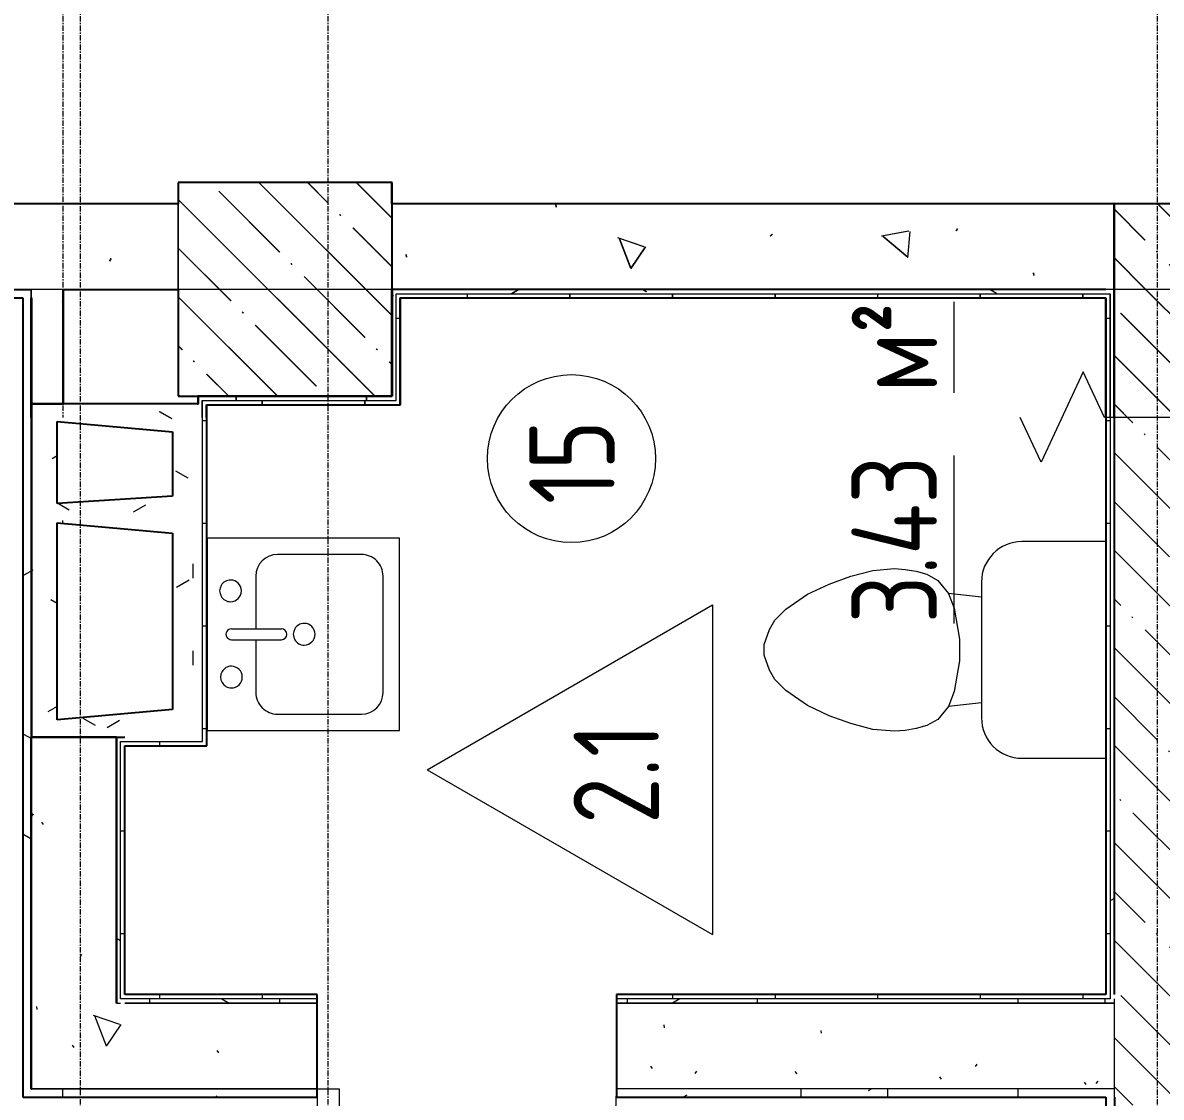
# Model space of a CAD drawing. Header units: millimetres. Extents: x -11854 to 4360091, y -19344 to 4989148.
# Drawn here: x 13969 to 16632, y 40592 to 43106 of the extents above; entities that cross this region are included whole.
import ezdxf

# ---------------------------------------------------------------- set-up
doc = ezdxf.new("R2010")
doc.units = ezdxf.units.MM
doc.linetypes.add('Линия сетки', pattern=[22.225, 12.7, -3.175, 3.175, -3.175])
for name, color, linetype, lineweight in [('A-AREA-IDEN', 254, 'Continuous', 9), ('A-DETL', 254, 'Continuous', 9), ('A-DOOR', 254, 'Continuous', 9), ('A-WALL', 254, 'Continuous', 9), ('P-SANR-FIXT', 254, 'Continuous', 9), ('S-GRID', 254, 'Continuous', 9)]:
    doc.layers.add(name, color=color, linetype=linetype, lineweight=lineweight)
doc.styles.add('ISOCPEUR', font='isocpeur.ttf', dxfattribs={"width": 0.8, "height": 200})
doc.styles.add('ISOCPEUR_B', font='', dxfattribs={"width": 0.8, "height": 200})
doc.styles.add('ISOCPEUR_B_1', font='', dxfattribs={"width": 0.8, "height": 200})
doc.styles.get('ISOCPEUR_B').set_extended_font_data('ISOCPEUR', bold=True)
doc.styles.get('ISOCPEUR_B_1').set_extended_font_data('ISOCPEUR', bold=True)
pattern_1 = [(135, (23409.34, 513535.32), (-114.04925, -114.04925), []), (135, (23409.34, 513649.37), (-114.04925, -114.04925), [201.612, -40.322, 3.353, -36.97])]
pattern_2 = [(90, (23409.34, 513535.32), (-101.6, 406.4), [33.528, -271.272, 33.528, -271.272, -1625.6]), (90, (23409.34, 513535.32), (-101.6, 406.4), [-609.6, 33.528, -576.072, 33.528, -271.272, -711.2]), (90, (23409.34, 513535.32), (-101.6, 406.4), [-1524, 33.528, -169.672, 33.528, -474.472]), (210, (23358.54, 513687.72), (-301.152724, -291.18818), [33.528, -271.272, 33.528, -1896.872]), (210, (23358.54, 513687.72), (-301.152724, -291.18818), [-338.328, -271.272, 33.528, -576.072, -1016]), (210, (23358.54, 513687.72), (-301.152724, -291.18818), [-1219.2, 33.528, -271.272, 33.528, -677.672]), (210, (23358.54, 513687.72), (-301.152724, -291.18818), [-1557.528, -169.672, 33.528, -474.472]), (330, (23155.34, 513738.52), (402.752724, -115.21182), [33.528, -271.272, 33.528, -1896.872]), (330, (23155.34, 513738.52), (402.752724, -115.21182), [-338.328, -271.272, 33.528, -576.072, -1016]), (330, (23155.34, 513738.52), (402.752724, -115.21182), [-1219.2, 33.528, -271.272, 33.528, -677.672]), (330, (23155.34, 513738.52), (402.752724, -115.21182), [-1557.528, -169.672, 33.528, -474.472])]
pattern_3 = [(140, (23409.34, 513535.3), (63.7558, 728.7365), [76.2, -838.2]), (85, (23409.34, 513535.3), (-764.2276, -140.9716), [60.96, -670.56]), (190.451, (23414.65, 513596.05), (-700.4668, 587.77), [64.76, -712.36]), (136.184, (23206.1, 513535.3), (168.171, 1084.3162), [114.3, -1257.3]), (186.636, (23220.2, 513625.7), (-989.7098, 949.61), [97.14, -1068.54]), (81.184, (23206.1, 513535.3), (-989.7012, 949.6206), [91.44, -1005.84]), (111, (23256.94, 513636.9), (409.0606, 606.4579), [76.2, -838.2]), (56, (23256.94, 513636.9), (-736.7529, 247.2083), [60.96, -670.56]), (161.451, (23291, 513687.46), (-327.6855, 853.6683), [64.76, -712.36]), (127.5, (23409.34, 513535.32), (-338.22012, 12.3547), [6.706, -655.726, 6.706, -674.014, -673.1]), (127.5, (23409.34, 513535.32), (-338.22012, 12.3547), [-1343.152, 6.706, -666.394]), (97.5, (23409.34, 513535.32), (-400.72213, 267.27887), [6.706, -381.406, 6.706, -640.486, -256.54]), (97.5, (23409.34, 513535.32), (-400.72213, 267.27887), [-1035.304, 6.706, -249.834]), (57.5, (23409.34, 513308.76), (22.91534, 542.36333), [6.706, -247.294, 6.706, -1837.334]), (57.5, (23409.34, 513308.76), (22.91534, 542.36333), [-260.706, -785.774, 6.706, -1044.854]), (47.5, (23409.34, 513207.16), (-101.7071, 592.51696), [6.706, -323.494, 6.706, -1266.342]), (47.5, (23409.34, 513207.16), (-101.7071, 592.51696), [-336.906, -519.582, 6.706, -740.054])]
pattern_4 = [(90, (23409.34, 513535.32), (-240, 7e-14), []), (180, (23409.34, 513535.32), (-9e-14, -240), [])]
pattern_5 = [(135, (23408.74, 513535.32), (-114.04925, -114.04925), []), (135, (23408.74, 513649.37), (-114.04925, -114.04925), [201.612, -40.322, 3.353, -36.97])]
pattern_6 = [(90, (23408.74, 513535.32), (-101.6, 406.4), [33.528, -271.272, 33.528, -271.272, -1625.6]), (90, (23408.74, 513535.32), (-101.6, 406.4), [-609.6, 33.528, -576.072, 33.528, -271.272, -711.2]), (90, (23408.74, 513535.32), (-101.6, 406.4), [-1524, 33.528, -169.672, 33.528, -474.472]), (210, (23357.94, 513687.72), (-301.152724, -291.18818), [33.528, -271.272, 33.528, -1896.872]), (210, (23357.94, 513687.72), (-301.152724, -291.18818), [-338.328, -271.272, 33.528, -576.072, -1016]), (210, (23357.94, 513687.72), (-301.152724, -291.18818), [-1219.2, 33.528, -271.272, 33.528, -677.672]), (210, (23357.94, 513687.72), (-301.152724, -291.18818), [-1557.528, -169.672, 33.528, -474.472]), (330, (23154.74, 513738.52), (402.752724, -115.21182), [33.528, -271.272, 33.528, -1896.872]), (330, (23154.74, 513738.52), (402.752724, -115.21182), [-338.328, -271.272, 33.528, -576.072, -1016]), (330, (23154.74, 513738.52), (402.752724, -115.21182), [-1219.2, 33.528, -271.272, 33.528, -677.672]), (330, (23154.74, 513738.52), (402.752724, -115.21182), [-1557.528, -169.672, 33.528, -474.472])]
pattern_7 = [(90, (23408.74, 513535.32), (-240, 1e-14), []), (180, (23408.74, 513535.32), (-3e-14, -240), [])]

# ---------------------------------------------------------------- blocks, each defined once
blk = doc.blocks.new('Одиночные-Щитовые - Дверной блок внутренний глухой ДГ 21х7 Л-4429184-1Г')
at = {"layer": 'A-DOOR', "lineweight": 18}
for p, q in [((299, 100), (299, 798.1)), ((350, 798.1), (299, 798.1)), ((350, 100), (350, 798.1)), ((350, 100), (299, 100))]:
    blk.add_line(p, q, dxfattribs=at)
at = {"layer": 'A-DOOR'}
blk.add_arc((350, 100), 700, 94.1781, 180, dxfattribs=at)
blk = doc.blocks.new('Туалет-Домашний-3D - Туалет-Домашний-3D-2034792-1Г')
at = {"layer": 'P-SANR-FIXT'}
for p, q in [((-47.6, 292.1), (-12.7, 304.8)), ((-12.7, 304.8), (12.7, 304.8)), ((12.7, 304.8), (47.6, 292.1)), ((-95, 254), (-69.6, 279.4)), ((-69.6, 279.4), (-47.6, 292.1)), ((47.6, 292.1), (69.6, 279.4)), ((69.6, 279.4), (95, 254)), ((-130.2, 203.2), (-95, 254)), ((95, 254), (130.2, 203.2)), ((-153.9, 152.4), (-130.2, 203.2)), ((130.2, 203.2), (153.9, 152.4)), ((-172.4, 101.6), (-153.9, 152.4)), ((153.9, 152.4), (172.4, 101.6)), ((-186.1, 50.6), (-172.4, 101.6)), ((172.4, 101.6), (186.1, 50.6)), ((-190.5, 0), (-186.1, 50.6)), ((186.1, 50.6), (190.5, 0)), ((-188.3, -25.3), (-190.5, 0)), ((-183.8, -50.8), (-188.3, -25.3)), ((188.3, -25.3), (183.8, -50.8)), ((190.5, 0), (188.3, -25.3)), ((-177, -76.2), (-183.8, -50.8)), ((183.8, -50.8), (177, -76.2)), ((-162.6, -101.6), (-177, -76.2)), ((177, -76.2), (162.6, -101.6)), ((-132.3, -127), (-162.6, -101.6)), ((162.6, -101.6), (132.3, -127)), ((-97.4, -139.7), (-132.3, -127)), ((-123.5, -203.8), (-132.3, -127)), ((132.3, -127), (97.4, -139.7)), ((123.5, -203.8), (132.3, -127)), ((-25.4, -152.4), (-97.4, -139.7)), ((25.4, -152.4), (-25.4, -152.4)), ((97.4, -139.7), (25.4, -152.4)), ((158.7, -203.8), (-158.8, -203.8)), ((-253.4, -298.4), (-253.4, -494.7)), ((253.4, -494.7), (253.4, -298.4))]:
    blk.add_line(p, q, dxfattribs=at)
for centre, start, end in [((-158.8, -298.4), 90, 180), ((158.7, -298.4), 0, 90)]:
    blk.add_arc(centre, 94.6, start, end, dxfattribs=at)
blk = doc.blocks.new('Кухонная мойка-Островок - 450 x 450 мм-2032278-1Г')
at = {"layer": 'P-SANR-FIXT'}
for p, q in [((240.7, 227.3), (-209.3, 227.3)), ((-209.3, 227.3), (-209.3, -222.7)), ((240.7, -222.7), (240.7, 227.3)), ((3, 170.2), (3, 53.1)), ((28.4, 170.2), (28.4, 53.1)), ((3, 113), (-120.4, 113)), ((151.8, 113), (28.4, 113)), ((-171.2, 62.2), (-171.2, -133.8)), ((202.6, -133.8), (202.6, 62.2)), ((-120.4, -184.6), (151.8, -184.6)), ((-209.3, -222.7), (240.7, -222.7))]:
    blk.add_line(p, q, dxfattribs=at)
for centre, radius, start, end in [((-84.3, 170.2), 25.4, 360, 180), ((117.3, 172.3), 25.4, 360, 180), ((-84.3, 170.2), 25.4, 180, 360), ((15.7, 170.2), 12.7, 360, 180), ((117.3, 172.3), 25.4, 180, 0), ((-120.4, 62.2), 50.8, 90, 180), ((151.8, 62.2), 50.8, 360, 90), ((15.7, 53.1), 12.7, 180, 0), ((15.7, 0), 25.4, 360, 180), ((15.7, 0), 25.4, 180, 0), ((-120.4, -133.8), 50.8, 180, 270), ((151.8, -133.8), 50.8, 270, 0)]:
    blk.add_arc(centre, radius, start, end, dxfattribs=at)
blk = doc.blocks.new('АР-Марка-Помещения-Этаж_Секция_Номер - Номер-1294543-1Г')
at = {"layer": 'A-AREA-IDEN'}
blk.add_circle((0, 1.219), 1.965, dxfattribs=at)
blk = doc.blocks.new('МАРКА ПОМЕЩЕНИЯ - ПОЛЫ - ОТДЕЛКА ПОЛА-6347798-1Г')
at = {"layer": 'A-AREA-IDEN'}
for p, q in [((0, 4.233), (-3.855, -2.444)), ((0, 4.233), (3.855, -2.444)), ((3.855, -2.444), (-3.855, -2.444))]:
    blk.add_line(p, q, dxfattribs=at)

msp = doc.modelspace()

# ---------------------------------------------------------------- hatches: boundary and pattern name
at = {"layer": 'A-WALL'}
h = msp.add_hatch(dxfattribs=at)
h.set_pattern_fill('FP_3', color=8, angle=90, style=0, pattern_type=2)
h.set_pattern_definition(pattern_5)
h.paths.add_polyline_path([(14832, 42732.4), (14332, 42732.4), (14332, 42232.4), (14832, 42232.4), (14832, 42682.4)])
h = msp.add_hatch(dxfattribs=at)
h.set_pattern_fill('FP_1', color=8, angle=90, style=0, pattern_type=2)
h.set_pattern_definition(pattern_1)
h.paths.add_polyline_path([(14832.6, 42732.4), (14332.6, 42732.4), (14332.6, 42232.4), (14832.6, 42232.4), (14832.6, 42682.4)])
h = msp.add_hatch(dxfattribs=at)
h.set_pattern_fill('FP_2', color=8, angle=90, style=0, pattern_type=2)
h.set_pattern_definition([(140, (23408.74, 513535.3), (63.7558, 728.7365), [76.2, -838.2]), (85, (23408.74, 513535.3), (-764.2276, -140.9716), [60.96, -670.56]), (190.451, (23414.05, 513596.05), (-700.4668, 587.77), [64.76, -712.36]), (136.184, (23205.5, 513535.3), (168.171, 1084.3162), [114.3, -1257.3]), (186.636, (23219.6, 513625.7), (-989.7098, 949.61), [97.14, -1068.54]), (81.184, (23205.5, 513535.3), (-989.7012, 949.6206), [91.44, -1005.84]), (111, (23256.34, 513636.9), (409.0606, 606.4579), [76.2, -838.2]), (56, (23256.34, 513636.9), (-736.7529, 247.2083), [60.96, -670.56]), (161.451, (23290.4, 513687.46), (-327.6855, 853.6683), [64.76, -712.36]), (127.5, (23408.74, 513535.32), (-338.22012, 12.3547), [6.706, -655.726, 6.706, -674.014, -673.1]), (127.5, (23408.74, 513535.32), (-338.22012, 12.3547), [-1343.152, 6.706, -666.394]), (97.5, (23408.74, 513535.32), (-400.72213, 267.27887), [6.706, -381.406, 6.706, -640.486, -256.54]), (97.5, (23408.74, 513535.32), (-400.72213, 267.27887), [-1035.304, 6.706, -249.834]), (57.5, (23408.74, 513308.76), (22.91534, 542.36333), [6.706, -247.294, 6.706, -1837.334]), (57.5, (23408.74, 513308.76), (22.91534, 542.36333), [-260.706, -785.774, 6.706, -1044.854]), (47.5, (23408.74, 513207.16), (-101.7071, 592.51696), [6.706, -323.494, 6.706, -1266.342]), (47.5, (23408.74, 513207.16), (-101.7071, 592.51696), [-336.906, -519.582, 6.706, -740.054])])
h.paths.add_polyline_path([(16522, 42682.4), (14832, 42682.4), (14832, 42482.4), (16522, 42482.4)])
h.paths.add_polyline_path([(14332, 42682.4), (8792, 42682.4), (8792, 42482.4), (14332, 42482.4)])
h = msp.add_hatch(dxfattribs=at)
h.set_pattern_fill('FP_2', color=8, angle=90, style=0, pattern_type=2)
h.set_pattern_definition(pattern_3)
h.paths.add_polyline_path([(16522.6, 42682.4), (14832.6, 42682.4), (14832.6, 42482.4), (16522.6, 42482.4)])
h.paths.add_polyline_path([(14332.6, 42682.4), (8792.6, 42682.4), (8792.6, 42482.4), (14332.6, 42482.4)])
h = msp.add_hatch(dxfattribs=at)
h.set_pattern_fill('FP_3', color=8, angle=90, style=0, pattern_type=2)
h.set_pattern_definition(pattern_5)
h.paths.add_polyline_path([(22662, 42682.4), (16522, 42682.4), (16522, 42482.4), (22662, 42482.4)])
h = msp.add_hatch(dxfattribs=at)
h.set_pattern_fill('FP_1', color=8, angle=90, style=0, pattern_type=2)
h.set_pattern_definition(pattern_1)
h.paths.add_polyline_path([(22662.6, 42682.4), (16522.6, 42682.4), (16522.6, 42482.4), (22662.6, 42482.4)])
h = msp.add_hatch(dxfattribs=at)
h.set_pattern_fill('FP_5', color=8, angle=90, style=0, pattern_type=2)
h.set_pattern_definition(pattern_6)
h.paths.add_polyline_path([(13988.3, 42482.4), (8812, 42482.4), (8812, 42462.4), (13988.3, 42462.4)])
h = msp.add_hatch(dxfattribs=at)
h.set_pattern_fill('FP_4', color=8, angle=90, style=0, pattern_type=2)
h.set_pattern_definition(pattern_2)
h.paths.add_polyline_path([(13988.9, 42482.4), (8812.6, 42482.4), (8812.6, 42462.4), (13988.9, 42462.4)])
h = msp.add_hatch(dxfattribs=at)
h.set_pattern_fill('FP_4', color=8, angle=90, style=0, pattern_type=2)
h.set_pattern_definition(pattern_2)
h.paths.add_polyline_path([(13988.9, 40612.4), (13988.9, 42462.4), (13968.9, 42462.4), (13968.9, 40592.4), (13988.9, 40592.4)])
h = msp.add_hatch(dxfattribs=at)
h.set_pattern_fill('FP_5', color=8, angle=90, style=0, pattern_type=2)
h.set_pattern_definition(pattern_6)
h.paths.add_polyline_path([(14063.3, 42482.4), (13988.3, 42482.4), (13988.3, 42214.5), (14063.3, 42214.5), (14063.3, 42251)])
h = msp.add_hatch(dxfattribs=at)
h.set_pattern_fill('FP_4', color=8, angle=90, style=0, pattern_type=2)
h.set_pattern_definition(pattern_2)
h.paths.add_polyline_path([(14063.9, 42482.4), (13988.9, 42482.4), (13988.9, 42214.5), (14063.9, 42214.5)])
h = msp.add_hatch(dxfattribs=at)
h.set_pattern_fill('FP_5', color=8, angle=90, style=0, pattern_type=2)
h.set_pattern_definition(pattern_6)
h.paths.add_polyline_path([(16512, 42472.4), (16512, 42482.4), (14832, 42482.4), (14832, 42472.4), (16502, 42472.4)])
h = msp.add_hatch(dxfattribs=at)
h.set_pattern_fill('FP_5', color=8, angle=90, style=0, pattern_type=2)
h.set_pattern_definition(pattern_6)
h.paths.add_polyline_path([(14842, 42472.4), (14832, 42472.4), (14832, 42222.4), (14842, 42222.4), (14842, 42462.4)])
h = msp.add_hatch(dxfattribs=at)
h.set_pattern_fill('FP_4', color=8, angle=90, style=0, pattern_type=2)
h.set_pattern_definition(pattern_2)
h.paths.add_polyline_path([(16512.6, 42472.4), (16512.6, 42482.4), (14832.6, 42482.4), (14832.6, 42472.4), (16502.6, 42472.4)])
h = msp.add_hatch(dxfattribs=at)
h.set_pattern_fill('FP_4', color=8, angle=90, style=0, pattern_type=2)
h.set_pattern_definition(pattern_2)
h.paths.add_polyline_path([(14842.6, 42472.4), (14832.6, 42472.4), (14832.6, 42222.4), (14842.6, 42222.4), (14842.6, 42462.4)])
h = msp.add_hatch(dxfattribs=at)
h.set_pattern_fill('FP_6', color=8, angle=90, style=0, pattern_type=2)
h.set_pattern_definition(pattern_7)
h.paths.add_polyline_path([(16502, 42472.4), (14842, 42472.4), (14842, 42462.4), (16502, 42462.4)])
h = msp.add_hatch(dxfattribs=at)
h.set_pattern_fill('FP_6', color=8, angle=90, style=0, pattern_type=2)
h.set_pattern_definition(pattern_7)
h.paths.add_polyline_path([(14852, 42212.4), (14852, 42462.4), (14842, 42462.4), (14842, 42212.4)])
h = msp.add_hatch(dxfattribs=at)
h.set_pattern_fill('FP_6', color=8, angle=90, style=0, pattern_type=2)
h.set_pattern_definition(pattern_4)
h.paths.add_polyline_path([(16502.6, 42462.4), (16502.6, 42472.4), (14842.6, 42472.4), (14842.6, 42462.4), (15933.8, 42462.4)])
h = msp.add_hatch(dxfattribs=at)
h.set_pattern_fill('FP_6', color=8, angle=90, style=0, pattern_type=2)
h.set_pattern_definition(pattern_4)
h.paths.add_polyline_path([(14852.6, 42462.4), (14842.6, 42462.4), (14842.6, 42212.4), (14852.6, 42212.4), (14852.6, 42246.2)])
h = msp.add_hatch(dxfattribs=at)
h.set_pattern_fill('FP_6', color=8, angle=90, style=0, pattern_type=2)
h.set_pattern_definition(pattern_7)
h.paths.add_polyline_path([(16512, 42472.4), (16502, 42472.4), (16502, 42182.4), (16512, 42182.4), (16512, 42251)])
h = msp.add_hatch(dxfattribs=at)
h.set_pattern_fill('FP_6', color=8, angle=90, style=0, pattern_type=2)
h.set_pattern_definition(pattern_4)
h.paths.add_polyline_path([(16512.6, 42472.4), (16502.6, 42472.4), (16502.6, 40832.4), (16512.6, 40832.4), (16512.6, 42246.2)])
h = msp.add_hatch(dxfattribs=at)
h.set_pattern_fill('FP_4', color=8, angle=90, style=0, pattern_type=2)
h.set_pattern_definition(pattern_2)
h.paths.add_polyline_path([(16522.6, 42246.2), (16522.6, 42482.4), (16512.6, 42482.4), (16512.6, 40822.4), (16522.6, 40822.4), (16522.6, 41530.4)])
h = msp.add_hatch(dxfattribs=at)
h.set_pattern_fill('FP_3', color=8, angle=90, style=0, pattern_type=2)
h.set_pattern_definition(pattern_5)
h.paths.add_polyline_path([(16722, 42482.4), (16522, 42482.4), (16522, 42182.4), (16722, 42182.4), (16722, 42251)])
h = msp.add_hatch(dxfattribs=at)
h.set_pattern_fill('FP_1', color=8, angle=90, style=0, pattern_type=2)
h.set_pattern_definition(pattern_1)
h.paths.add_polyline_path([(16722.6, 40812.5), (16722.6, 42482.4), (16522.6, 42482.4), (16522.6, 39092.4), (16722.6, 39092.4), (16722.6, 40612.5)])
h = msp.add_hatch(dxfattribs=at)
h.set_pattern_fill('FP_5', color=8, angle=90, style=0, pattern_type=2)
h.set_pattern_definition(pattern_6)
h.paths.add_polyline_path([(14832, 42222.4), (14832, 42232.4), (14378.3, 42232.4), (14378.3, 42222.4), (14717.2, 42222.4)])
h = msp.add_hatch(dxfattribs=at)
h.set_pattern_fill('FP_4', color=8, angle=90, style=0, pattern_type=2)
h.set_pattern_definition(pattern_2)
h.paths.add_polyline_path([(14832.6, 42232.4), (14378.9, 42232.4), (14378.9, 42222.4), (14832.6, 42222.4)])
h = msp.add_hatch(dxfattribs=at)
h.set_pattern_fill('FP_6', color=8, angle=90, style=0, pattern_type=2)
h.set_pattern_definition(pattern_7)
h.paths.add_polyline_path([(14842, 42212.4), (14842, 42222.4), (14388.3, 42222.4), (14388.3, 42212.4), (14832, 42212.4)])
h = msp.add_hatch(dxfattribs=at)
h.set_pattern_fill('FP_6', color=8, angle=90, style=0, pattern_type=2)
h.set_pattern_definition(pattern_4)
h.paths.add_polyline_path([(14842.6, 42212.4), (14842.6, 42222.4), (14388.9, 42222.4), (14388.9, 42212.4), (14832.6, 42212.4)])
h = msp.add_hatch(dxfattribs=at)
h.set_pattern_fill('FP_5', color=8, angle=90, style=0, pattern_type=2)
h.set_pattern_definition(pattern_6)
h.paths.add_polyline_path([(14378.3, 42214.5), (13988.3, 42214.5), (13988.3, 42182.4), (14378.3, 42182.4), (14378.3, 42212.4)])
h = msp.add_hatch(dxfattribs=at)
h.set_pattern_fill('FP_4', color=8, angle=90, style=0, pattern_type=2)
h.set_pattern_definition(pattern_2)
h.paths.add_polyline_path([(14378.9, 42214.5), (13988.9, 42214.5), (13988.9, 41434.5), (14378.9, 41434.5), (14378.9, 42212.4)])
h.paths.add_polyline_path([(14318.9, 41912), (14318.9, 41499.3), (14048.9, 41475.2), (14048.9, 41935.9), (14258.1, 41917.4)])
h.paths.add_polyline_path([(14318.9, 42149.5), (14318.9, 41998.3), (14048.9, 41981.4), (14048.9, 42173.4), (14258.1, 42154.9)])
h = msp.add_hatch(dxfattribs=at)
h.set_pattern_fill('FP_6', color=8, angle=90, style=0, pattern_type=2)
h.set_pattern_definition(pattern_4)
h.paths.add_polyline_path([(14398.9, 42212.4), (14388.9, 42212.4), (14388.9, 41414.5), (14398.9, 41414.5), (14398.9, 41530.4)])
h = msp.add_hatch(dxfattribs=at)
h.set_pattern_fill('FP_2', color=8, angle=90, style=0, pattern_type=2)
h.set_pattern_definition(pattern_3)
h.paths.add_polyline_path([(14187.6, 41434.5), (13987.6, 41434.5), (13987.6, 40812.4), (14187.6, 40812.4)])
h = msp.add_hatch(dxfattribs=at)
h.set_pattern_fill('FP_4', color=8, angle=90, style=0, pattern_type=2)
h.set_pattern_definition(pattern_2)
h.paths.add_polyline_path([(14197.6, 41424.5), (14197.6, 41434.5), (14187.6, 41434.5), (14187.6, 40812.4), (14197.6, 40812.4), (14197.6, 40822.4)])
h = msp.add_hatch(dxfattribs=at)
h.set_pattern_fill('FP_6', color=8, angle=90, style=0, pattern_type=2)
h.set_pattern_definition(pattern_4)
h.paths.add_polyline_path([(14207.6, 41424.5), (14197.6, 41424.5), (14197.6, 40822.4), (14207.6, 40822.4), (14207.6, 41414.5)])
h = msp.add_hatch(dxfattribs=at)
h.set_pattern_fill('FP_6', color=8, angle=90, style=0, pattern_type=2)
h.set_pattern_definition(pattern_4)
h.paths.add_polyline_path([(14388.9, 41414.5), (14388.9, 41424.5), (14207.6, 41424.5), (14207.6, 41414.5), (14378.9, 41414.5)])
h = msp.add_hatch(dxfattribs=at)
h.set_pattern_fill('FP_2', color=8, angle=90, style=0, pattern_type=2)
h.set_pattern_definition(pattern_3)
h.paths.add_polyline_path([(16522.6, 40612.5), (16522.6, 40812.5), (15357.6, 40812.4), (15357.6, 40612.4), (15933.8, 40612.4)])
h.paths.add_polyline_path([(14657.6, 40612.4), (14657.6, 40812.4), (13987.6, 40812.4), (13987.6, 40612.4), (14258.1, 40612.4)])
h = msp.add_hatch(dxfattribs=at)
h.set_pattern_fill('FP_4', color=8, angle=90, style=0, pattern_type=2)
h.set_pattern_definition(pattern_2)
h.paths.add_polyline_path([(16522.6, 40822.4), (15357.6, 40822.4), (15357.6, 40812.4), (16522.6, 40812.4), (16522.6, 40814.5)])
h.paths.add_polyline_path([(14657.6, 40812.4), (14657.6, 40822.4), (14197.6, 40822.4), (14197.6, 40812.4), (14258.1, 40812.4)])
h = msp.add_hatch(dxfattribs=at)
h.set_pattern_fill('FP_6', color=8, angle=90, style=0, pattern_type=2)
h.set_pattern_definition(pattern_4)
h.paths.add_polyline_path([(16512.6, 40822.4), (16512.6, 40832.4), (15357.6, 40832.4), (15357.6, 40822.4), (16352.8, 40822.4)])
h.paths.add_polyline_path([(14657.6, 40822.4), (14657.6, 40832.4), (14207.6, 40832.4), (14207.6, 40822.4), (14258.1, 40822.4)])
h = msp.add_hatch(dxfattribs=at)
h.set_pattern_fill('FP_4', color=8, angle=90, style=0, pattern_type=2)
h.set_pattern_definition(pattern_2)
h.paths.add_polyline_path([(16522.6, 40592.4), (16522.6, 40612.4), (15357.6, 40612.4), (15357.6, 40592.4), (16502.6, 40592.4)])
h.paths.add_polyline_path([(14657.6, 40592.4), (14657.6, 40612.4), (13988.9, 40612.4), (13988.9, 40592.4), (14258.1, 40592.4)])

# ---------------------------------------------------------------- linework, layer by layer
at = {"layer": 'A-DETL', "color": 8}
for p, q in [((16449.8, 42289.6), (16351.1, 42078.1)), ((16499.7, 42182.4), (16449.8, 42289.6)), ((16351.1, 42078.1), (16302.5, 42182.4)), ((23532.1, 42182.4), (16499.7, 42182.4))]:
    msp.add_line(p, q, dxfattribs=at)
at = {"layer": 'A-WALL', "color": 8, "lineweight": 25}
for p, q in [((14832, 42732.4), (14332, 42732.4)), ((14332, 42732.4), (14332, 42682.4)), ((14832.6, 42732.4), (14332.6, 42732.4)), ((14332.6, 42732.4), (14332.6, 42682.4)), ((14832, 42682.4), (14832, 42732.4)), ((14832.6, 42682.4), (14832.6, 42732.4)), ((14332, 42682.4), (8792, 42682.4)), ((14332.6, 42682.4), (8792.6, 42682.4)), ((16522, 42682.4), (14832, 42682.4)), ((16522.6, 42682.4), (14832.6, 42682.4)), ((22662, 42682.4), (16522, 42682.4)), ((16522, 42182.4), (16522, 42682.4)), ((22662.6, 42682.4), (16522.6, 42682.4)), ((16522.6, 40832.4), (16522.6, 42682.4)), ((8812, 42482.4), (13988.3, 42482.4)), ((8812.6, 42482.4), (13988.9, 42482.4)), ((8812.6, 42462.4), (13968.9, 42462.4)), ((13968.9, 42462.4), (13968.9, 40592.4)), ((13988.3, 42462.4), (13988.3, 42214.5)), ((13988.3, 42182.4), (13988.3, 42462.4)), ((13988.9, 42462.4), (13988.9, 42214.5)), ((13988.9, 40612.4), (13988.9, 42462.4)), ((14063.3, 42214.5), (14063.3, 42482.4)), ((14063.3, 42482.4), (14332, 42482.4)), ((14063.9, 42214.5), (14063.9, 42482.4)), ((14063.9, 42482.4), (14332.6, 42482.4)), ((14332, 42482.4), (14332, 42232.4)), ((14332.6, 42482.4), (14332.6, 42232.4)), ((14832, 42232.4), (14832, 42482.4)), ((16502, 42482.4), (14832, 42482.4)), ((14832, 42482.4), (14832, 42232.4)), ((14832.6, 42232.4), (14832.6, 42482.4)), ((16502.6, 42482.4), (14832.6, 42482.4)), ((14832.6, 42482.4), (14832.6, 42232.4)), ((14852, 42462.4), (16502, 42462.4)), ((14852, 42212.4), (14852, 42462.4)), ((14852.6, 42462.4), (16502.6, 42462.4)), ((14852.6, 42212.4), (14852.6, 42462.4)), ((16502, 42462.4), (16502, 42182.4)), ((16502.6, 42462.4), (16502.6, 40832.4)), ((14332, 42232.4), (14832, 42232.4)), ((14332.6, 42232.4), (14832.6, 42232.4)), ((14832, 42232.4), (14378.3, 42232.4)), ((14378.3, 42232.4), (14378.3, 42214.5)), ((14832.6, 42232.4), (14378.9, 42232.4)), ((14378.9, 42232.4), (14378.9, 42214.5)), ((13988.3, 42214.5), (14063.3, 42214.5)), ((14378.3, 42214.5), (13988.3, 42214.5)), ((13988.3, 42214.5), (13988.3, 42182.4)), ((13988.9, 42214.5), (14063.9, 42214.5)), ((14378.9, 42214.5), (13988.9, 42214.5)), ((13988.9, 42214.5), (13988.9, 41434.5)), ((14398.3, 42212.4), (14852, 42212.4)), ((14398.3, 42182.4), (14398.3, 42212.4)), ((14398.9, 42212.4), (14852.6, 42212.4)), ((14398.9, 41414.5), (14398.9, 42212.4)), ((14048.9, 41981.4), (14048.9, 42173.4)), ((14048.9, 42173.4), (14318.9, 42149.5)), ((14318.9, 42149.5), (14318.9, 41998.3)), ((14318.9, 41998.3), (14048.9, 41981.4)), ((14048.9, 41475.2), (14048.9, 41935.9)), ((14048.9, 41935.9), (14318.9, 41912)), ((14318.9, 41912), (14318.9, 41499.3)), ((14318.9, 41499.3), (14048.9, 41475.2)), ((13987.6, 41434.5), (13987.6, 40612.4)), ((14187.6, 41434.5), (13987.6, 41434.5)), ((13988.9, 41434.5), (14207.6, 41434.5)), ((14187.6, 40812.4), (14187.6, 41434.5)), ((14187.6, 41434.5), (14187.6, 40812.4)), ((14207.6, 40832.4), (14207.6, 41414.5)), ((14207.6, 41414.5), (14398.9, 41414.5)), ((14657.6, 40832.4), (14207.6, 40832.4)), ((14657.6, 40812.4), (14657.6, 40832.4)), ((14657.6, 40612.4), (14657.6, 40812.4)), ((16502.6, 40832.4), (15357.6, 40832.4)), ((15357.6, 40832.4), (15357.6, 40812.4)), ((15357.6, 40812.4), (15357.6, 40612.4)), ((13987.6, 40612.4), (13988.9, 40612.4)), ((14657.6, 40592.4), (14657.6, 40612.4)), ((15357.6, 40612.4), (15357.6, 40592.4)), ((13968.9, 40592.4), (14657.6, 40592.4)), ((15357.6, 40592.4), (16502.6, 40592.4)), ((16502.6, 40592.4), (16502.6, 38232.4)), ((16522.6, 40592.4), (16522.6, 38212.4))]:
    msp.add_line(p, q, dxfattribs=at)
at = {"layer": 'A-WALL', "color": 8}
for p, q in [((14332, 42682.4), (14332, 42482.4)), ((14332, 42482.4), (14332, 42682.4)), ((14332.6, 42682.4), (14332.6, 42482.4)), ((14332.6, 42482.4), (14332.6, 42682.4)), ((14832, 42482.4), (14832, 42682.4)), ((14832, 42682.4), (14832, 42482.4)), ((14832.6, 42482.4), (14832.6, 42682.4)), ((14832.6, 42682.4), (14832.6, 42482.4)), ((14063.3, 42482.4), (13988.3, 42482.4)), ((13988.3, 42462.4), (13988.3, 42482.4)), ((14063.9, 42482.4), (13988.9, 42482.4)), ((13988.9, 42462.4), (13988.9, 42482.4)), ((14842, 42472.4), (16512, 42472.4)), ((14842, 42462.4), (14842, 42472.4)), ((14842, 42222.4), (14842, 42462.4)), ((14842.6, 42472.4), (16512.6, 42472.4)), ((14842.6, 42462.4), (14842.6, 42472.4)), ((14842.6, 42222.4), (14842.6, 42462.4)), ((16522, 42482.4), (16512, 42482.4)), ((16512, 42472.4), (16512, 42182.4)), ((16522.6, 42482.4), (16512.6, 42482.4)), ((16512.6, 42472.4), (16512.6, 40822.4)), ((14388.3, 42222.4), (14842, 42222.4)), ((14388.3, 42212.4), (14388.3, 42222.4)), ((14388.9, 42222.4), (14842.6, 42222.4)), ((14388.9, 42212.4), (14388.9, 42222.4)), ((14378.3, 42212.4), (14378.3, 42214.5)), ((14378.9, 42212.4), (14378.9, 42214.5)), ((14388.3, 42182.4), (14388.3, 42212.4)), ((14388.9, 41424.5), (14388.9, 42212.4)), ((14197.6, 40822.4), (14197.6, 41424.5)), ((14197.6, 41424.5), (14388.9, 41424.5)), ((14187.6, 40812.4), (14197.6, 40812.4)), ((14657.6, 40822.4), (14197.6, 40822.4)), ((14657.6, 40812.4), (14207.6, 40812.4)), ((14207.6, 40812.4), (14657.6, 40812.4)), ((16512.6, 40822.4), (15357.6, 40822.4)), ((16522.6, 40812.5), (15357.6, 40812.4)), ((15357.6, 40812.4), (16522.6, 40812.4)), ((16522.6, 40812.4), (16522.6, 40822.4)), ((16522.6, 40612.5), (16522.6, 40812.5)), ((13988.9, 40612.4), (14657.6, 40612.4)), ((14657.6, 40612.4), (13988.9, 40612.4)), ((15357.6, 40612.4), (16522.6, 40612.5)), ((16522.6, 40612.4), (15357.6, 40612.4)), ((16522.6, 40592.4), (16522.6, 40612.4))]:
    msp.add_line(p, q, dxfattribs=at)
at = {"layer": 'S-GRID', "color": 8, "linetype": 'Линия сетки'}
for p, q in [((14062, 75548.5), (14062, 42182.4)), ((14102.6, 43877.4), (14102.6, 16449)), ((14682.6, 43877.4), (14682.6, 16449)), ((16622.6, 43877.4), (16622.6, 16449)), ((22662, 42482.4), (-218.7, 42482.4)), ((24494.7, 42482.4), (-218.7, 42482.4)), ((24894.1, 42482.4), (773.8, 42482.4)), ((24494.1, 42482.4), (773.8, 42482.4))]:
    msp.add_line(p, q, dxfattribs=at)

# ---------------------------------------------------------------- block references
at = {"layer": 'A-AREA-IDEN', "color": 8, "xscale": 99.99999999999991, "yscale": 99.99999999999991, "zscale": 99.99999999999991, "rotation": 89.99999999999999}
for name, p in [('АР-Марка-Помещения-Этаж_Секция_Номер - Номер-1294543-1Г', (15374.3, 42086.5)), ('МАРКА ПОМЕЩЕНИЯ - ПОЛЫ - ОТДЕЛКА ПОЛА-6347798-1Г', (15337.9, 41358.6))]:
    msp.add_blockref(name, p, dxfattribs=at)
at = {"layer": 'A-DOOR', "color": 8, "rotation": 180.0010002046649}
msp.add_blockref('Одиночные-Щитовые - Дверной блок внутренний глухой ДГ 21х7 Л-4429184-1Г', (15007.6, 40712.4), dxfattribs=at)
at = {"layer": 'P-SANR-FIXT', "color": 8, "rotation": 89.99999999999999}
for name, p in [('Кухонная мойка-Островок - 450 x 450 мм-2032278-1Г', (14627, 41659.8)), ('Туалет-Домашний-3D - Туалет-Домашний-3D-2034792-1Г', (16007.9, 41639))]:
    msp.add_blockref(name, p, dxfattribs=at)

# ---------------------------------------------------------------- texts
at = {"layer": 'A-AREA-IDEN', "color": 8, "char_height": 200, "attachment_point": 1, "rotation": 90}
for s, insert, width, style in [('\\L\\fISOCPEUR|b1|i0|c238|p34|;\\W.8;\\L²', (15907.7, 42378.3), 128.27, 'ISOCPEUR_B_1'), ('\\L\\fISOCPEUR|b1|i0|c204|p34|;\\W.8;\\Lм', (15907.7, 42240.8), 166.751, 'ISOCPEUR_B'), ('15', (15153.5, 41980), 250.126, 'ISOCPEUR_B'), ('\\L3.43 ', (15907.7, 41701), 654.177, 'ISOCPEUR_B'), ('2.1', (15257.2, 41231.6), 295.021, 'ISOCPEUR')]:
    msp.add_mtext(s, dxfattribs=dict(at, insert=insert, width=width, style=style))

doc.saveas('drawing.dxf')
